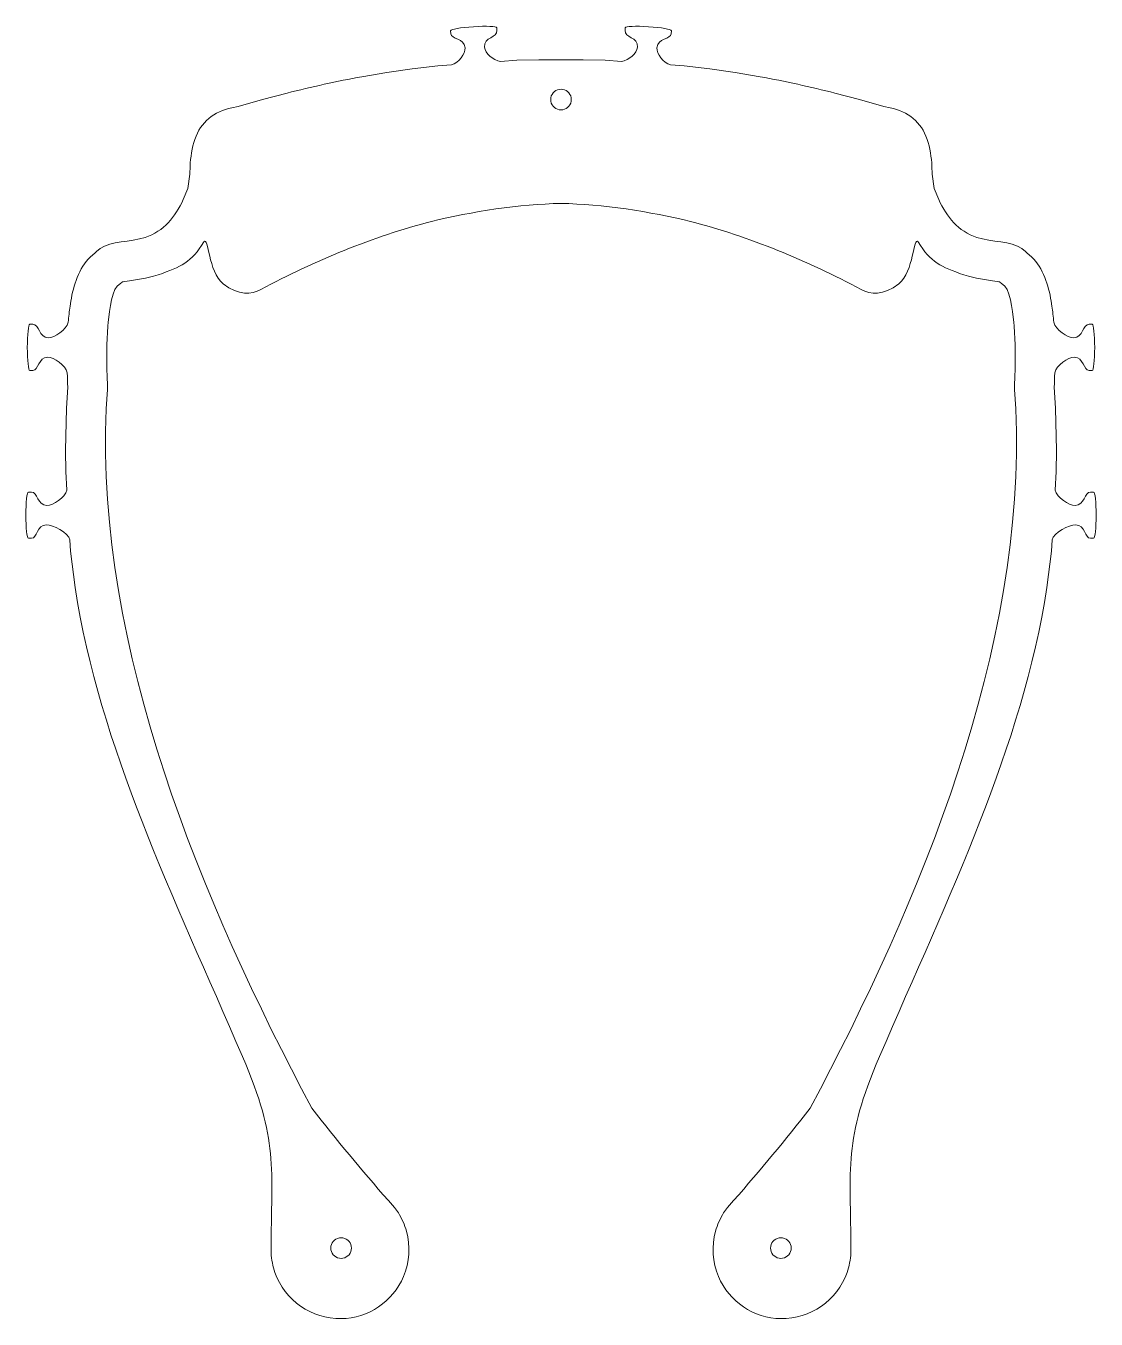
# Model space of a CAD drawing. Header units: millimetres. Extents: x -92 to 70, y -87 to 109.
import ezdxf

# ---------------------------------------------------------------- set-up
doc = ezdxf.new("R2010")
doc.units = ezdxf.units.MM
doc.header["$MEASUREMENT"] = 0
doc.layers.add('Layer 1', color=7, linetype='Continuous')

msp = doc.modelspace()

# ---------------------------------------------------------------- linework, layer by layer
at = {"layer": 'Layer 1', "color": 242, "lineweight": 9}
for points, knots in [([(-10.8382, 104.1967), (-10.8382, 104.1967), (-14.2004, 104.2009), (-14.2004, 104.2009), (-14.2004, 104.2009), (-14.2004, 104.2009), (-17.5409, 104.1346), (-17.5409, 104.1346), (-17.5409, 104.1346), (-17.5409, 104.1346), (-19.9764, 103.9654), (-19.9764, 103.9654), (-19.9764, 103.9654), (-21.159, 104.13), (-22.3492, 105.2145), (-22.4084, 106.1241), (-22.4084, 106.1241), (-22.5074, 107.647), (-20.4742, 107.591), (-20.5412, 108.621), (-20.5412, 108.621), (-20.5412, 108.621), (-20.5701, 109.0653), (-20.5701, 109.0653), (-20.5701, 109.0653), (-20.5701, 109.0653), (-20.5701, 109.0654), (-20.5701, 109.0654), (-20.5701, 109.0654), (-20.5838, 109.2766), (-22.1589, 109.3461), (-24.0876, 109.2207), (-24.0876, 109.2207), (-26.0162, 109.0953), (-27.5691, 108.8224), (-27.5553, 108.6112), (-27.5553, 108.6112), (-27.5553, 108.6112), (-27.5551, 108.6099), (-27.5551, 108.6099), (-27.5551, 108.6099), (-27.5551, 108.6099), (-27.5244, 108.1379), (-27.5244, 108.1379), (-27.5244, 108.1379), (-27.4702, 107.305), (-25.4521, 107.4778), (-25.3579, 106.0289), (-25.3579, 106.0289), (-25.2987, 105.1191), (-26.2697, 103.7641), (-27.4212, 103.4481), (-27.4212, 103.4481), (-27.4212, 103.4481), (-27.4212, 103.448), (-27.4212, 103.448), (-27.4212, 103.448), (-27.4212, 103.448), (-29.4775, 103.3051), (-29.4775, 103.3051), (-29.4775, 103.3051), (-29.4775, 103.3051), (-33.3496, 102.8392), (-33.3496, 102.8392), (-33.3496, 102.8392), (-33.3496, 102.8392), (-37.1946, 102.281), (-37.1946, 102.281), (-37.1946, 102.281), (-37.1946, 102.281), (-41.0116, 101.6333), (-41.0116, 101.6333), (-41.0116, 101.6333), (-44.6366, 100.9747), (-48.7353, 100.0817), (-52.3076, 99.1775), (-52.3076, 99.1775), (-52.3076, 99.1775), (-56.0211, 98.1938), (-56.0211, 98.1938), (-56.0211, 98.1938), (-56.0211, 98.1938), (-59.7101, 97.1273), (-59.7101, 97.1273), (-59.7101, 97.1273), (-59.7101, 97.1273), (-60.6608, 96.9537), (-60.6608, 96.9537), (-60.6608, 96.9537), (-63.399, 96.336), (-65.3721, 94.832), (-66.2763, 92.1509), (-66.2763, 92.1509), (-66.7112, 90.8615), (-66.9279, 89.4293), (-67.0069, 88.0735), (-67.0069, 88.0735), (-67.0069, 88.0735), (-67.0454, 86.8953), (-67.0454, 86.8953), (-67.0454, 86.8953), (-67.0454, 86.8953), (-67.3488, 84.7345), (-67.3488, 84.7345), (-67.3488, 84.7345), (-67.3488, 84.7345), (-68.0402, 83.0409), (-68.0402, 83.0409), (-68.0402, 83.0409), (-69.2599, 80.3979), (-70.9586, 78.2458), (-73.8018, 77.319), (-73.8018, 77.319), (-76.0827, 76.5756), (-78.9521, 76.7699), (-80.6287, 75.6423), (-80.6287, 75.6423), (-80.6287, 75.6423), (-81.1868, 75.1778), (-81.1868, 75.1778), (-81.1868, 75.1778), (-81.1868, 75.1778), (-81.4183, 74.9079), (-81.4183, 74.9079), (-81.4183, 74.9079), (-81.4183, 74.9079), (-82.1019, 74.3564), (-82.1019, 74.3564), (-82.1019, 74.3564), (-83.887, 72.6894), (-84.6564, 69.9834), (-85.0522, 67.6536), (-85.0522, 67.6536), (-85.0522, 67.6536), (-85.1693, 66.9069), (-85.1693, 66.9069), (-85.1693, 66.9069), (-85.2913, 66.1291), (-85.3854, 65.3068), (-85.4568, 64.4577), (-85.4568, 64.4577), (-85.4568, 64.4577), (-85.4571, 64.4577), (-85.4571, 64.4577), (-85.4571, 64.4577), (-85.6979, 63.2882), (-87.5392, 62.1236), (-88.4508, 62.1236), (-88.4508, 62.1236), (-89.977, 62.1236), (-89.7892, 64.1489), (-90.8213, 64.1489), (-90.8213, 64.1489), (-90.8213, 64.1489), (-91.2666, 64.1489), (-91.2666, 64.1489), (-91.2666, 64.1489), (-91.2666, 64.1489), (-91.2667, 64.1489), (-91.2667, 64.1489), (-91.2667, 64.1489), (-91.4783, 64.1489), (-91.6499, 62.5816), (-91.6499, 60.6489), (-91.6499, 60.6489), (-91.6499, 58.7162), (-91.4783, 57.1489), (-91.2667, 57.1489), (-91.2667, 57.1489), (-91.2667, 57.1489), (-91.2653, 57.149), (-91.2653, 57.149), (-91.2653, 57.149), (-91.2653, 57.149), (-90.7923, 57.149), (-90.7923, 57.149), (-90.7923, 57.149), (-89.9577, 57.149), (-89.9992, 59.1742), (-88.5472, 59.1742), (-88.5472, 59.1742), (-87.6355, 59.1742), (-85.8434, 57.9677), (-85.6027, 56.7982), (-85.6027, 56.7982), (-85.6027, 56.7982), (-85.6024, 56.7982), (-85.6024, 56.7982), (-85.6024, 56.7982), (-85.5801, 56.0568), (-85.5503, 55.335), (-85.5154, 54.6451), (-85.5154, 54.6451), (-85.5154, 54.6451), (-85.6918, 51.4383), (-85.6918, 51.4383), (-85.6918, 51.4383), (-85.6918, 51.4383), (-85.8446, 45.047), (-85.8446, 45.047), (-85.8446, 45.047), (-85.8446, 45.047), (-85.8199, 41.8625), (-85.8199, 41.8625), (-85.8199, 41.8625), (-85.8199, 41.8625), (-85.6738, 39.0558), (-85.6738, 39.0558), (-85.6738, 39.0558), (-85.9146, 37.8863), (-87.7559, 36.7217), (-88.6675, 36.7217), (-88.6675, 36.7217), (-90.1937, 36.7217), (-90.0059, 38.747), (-91.038, 38.747), (-91.038, 38.747), (-91.038, 38.747), (-91.4833, 38.747), (-91.4833, 38.747), (-91.4833, 38.747), (-91.4833, 38.747), (-91.4834, 38.747), (-91.4834, 38.747), (-91.4834, 38.747), (-91.695, 38.747), (-91.8666, 37.1797), (-91.8666, 35.247), (-91.8666, 35.247), (-91.8666, 33.3143), (-91.695, 31.747), (-91.4834, 31.747), (-91.4834, 31.747), (-91.4834, 31.747), (-91.482, 31.7471), (-91.482, 31.7471), (-91.482, 31.7471), (-91.482, 31.7471), (-91.009, 31.7471), (-91.009, 31.7471), (-91.009, 31.7471), (-90.1744, 31.7471), (-90.2159, 33.7723), (-88.7639, 33.7723), (-88.7639, 33.7723), (-87.8523, 33.7723), (-85.4395, 32.6593), (-85.1982, 31.49), (-85.1982, 31.49), (-85.1982, 31.49), (-85.0977, 29.8128), (-85.0977, 29.8128), (-85.0977, 29.8128), (-85.0977, 29.8128), (-84.4197, 24.3157), (-84.4197, 24.3157), (-84.4197, 24.3157), (-80.6549, 0.0152), (-69.5481, -22.3125), (-59.0738, -46.7308), (-59.0738, -46.7308), (-53.5323, -59.6496), (-54.7307, -63.0583), (-54.7307, -76.5032), (-54.7307, -76.5032), (-54.6864, -77.4098), (-54.4528, -78.5933), (-54.1532, -79.4496), (-54.1532, -79.4496), (-52.6732, -83.6803), (-48.5975, -86.5083), (-44.124, -86.4349), (-44.124, -86.4349), (-40.015, -86.3674), (-36.2789, -83.8447), (-34.6791, -80.0602), (-34.6791, -80.0602), (-33.7715, -77.9129), (-33.6123, -75.4241), (-34.2423, -73.1754), (-34.2423, -73.1754), (-34.4878, -72.299), (-34.9737, -71.2017), (-35.459, -70.4305), (-35.459, -70.4305), (-35.459, -70.4305), (-36.0337, -69.6078), (-36.0337, -69.6078), (-36.0337, -69.6078), (-36.0337, -69.6078), (-36.983, -68.5382), (-36.983, -68.5382), (-36.983, -68.5382), (-41.083, -63.8858), (-44.7643, -59.446), (-48.5638, -54.5456), (-48.5638, -54.5456), (-65.0534, -23.6915), (-81.3372, 15.1322), (-79.6903, 51.3295), (-79.6903, 51.3295), (-79.6903, 51.3295), (-79.5291, 54.2551), (-79.5291, 54.2551), (-79.5291, 54.2551), (-79.4859, 54.9483), (-79.5527, 55.6448), (-79.5732, 56.3386), (-79.5732, 56.3386), (-79.6474, 58.8464), (-79.6368, 61.3593), (-79.4614, 63.8627), (-79.4614, 63.8627), (-79.3591, 65.2107), (-78.9803, 68.8187), (-78.0573, 69.9164), (-78.0573, 69.9164), (-78.0573, 69.9164), (-77.5059, 70.3587), (-77.5059, 70.3587), (-77.5059, 70.3587), (-77.2073, 70.6157), (-77.3726, 70.559), (-76.8597, 70.6399), (-76.8597, 70.6399), (-74.964, 70.9392), (-73.7628, 71.0031), (-71.8202, 71.6555), (-71.8202, 71.6555), (-68.371, 72.814), (-66.8052, 73.5718), (-64.9018, 76.6484), (-64.9018, 76.6484), (-64.1284, 77.5245), (-64.3183, 72.1179), (-61.9783, 70.2786), (-61.9783, 70.2786), (-59.6383, 68.4393), (-57.692, 68.6488), (-56.279, 69.4246), (-56.279, 69.4246), (-48.1893, 73.7433), (-39.3498, 77.4659), (-30.4325, 79.7257), (-30.4325, 79.7257), (-24.386, 81.2291), (-17.0786, 82.3486), (-10.8382, 82.4511), (-10.8382, 82.4511), (-4.5978, 82.3486), (2.7096, 81.2291), (8.7561, 79.7257), (8.7561, 79.7257), (17.6734, 77.4659), (26.5129, 73.7433), (34.6026, 69.4246), (34.6026, 69.4246), (36.0156, 68.6488), (37.9619, 68.4393), (40.3019, 70.2786), (40.3019, 70.2786), (42.6419, 72.1179), (42.452, 77.5245), (43.2254, 76.6484), (43.2254, 76.6484), (45.1288, 73.5718), (46.6946, 72.814), (50.1438, 71.6555), (50.1438, 71.6555), (52.0864, 71.0031), (53.2876, 70.9392), (55.1833, 70.6399), (55.1833, 70.6399), (55.6962, 70.559), (55.5309, 70.6157), (55.8295, 70.3587), (55.8295, 70.3587), (55.8295, 70.3587), (56.3809, 69.9164), (56.3809, 69.9164), (56.3809, 69.9164), (57.3039, 68.8187), (57.6827, 65.2107), (57.785, 63.8627), (57.785, 63.8627), (57.9604, 61.3593), (57.971, 58.8464), (57.8968, 56.3386), (57.8968, 56.3386), (57.8763, 55.6448), (57.8095, 54.9483), (57.8527, 54.2551), (57.8527, 54.2551), (57.8527, 54.2551), (58.0139, 51.3295), (58.0139, 51.3295), (58.0139, 51.3295), (59.6608, 15.1322), (43.377, -23.6915), (26.8874, -54.5456), (26.8874, -54.5456), (23.0879, -59.446), (19.4066, -63.8858), (15.3066, -68.5382), (15.3066, -68.5382), (15.3066, -68.5382), (14.3573, -69.6078), (14.3573, -69.6078), (14.3573, -69.6078), (14.3573, -69.6078), (13.7826, -70.4305), (13.7826, -70.4305), (13.7826, -70.4305), (13.2973, -71.2017), (12.8114, -72.299), (12.5659, -73.1754), (12.5659, -73.1754), (11.9359, -75.4241), (12.0951, -77.9129), (13.0027, -80.0602), (13.0027, -80.0602), (14.6025, -83.8447), (18.3386, -86.3674), (22.4476, -86.4349), (22.4476, -86.4349), (26.9211, -86.5083), (30.9968, -83.6803), (32.4768, -79.4496), (32.4768, -79.4496), (32.7764, -78.5933), (33.01, -77.4098), (33.0543, -76.5032), (33.0543, -76.5032), (33.0543, -63.0583), (31.8559, -59.6496), (37.3974, -46.7308), (37.3974, -46.7308), (47.8717, -22.3125), (58.9785, 0.0152), (62.7433, 24.3157), (62.7433, 24.3157), (62.7433, 24.3157), (63.4213, 29.8128), (63.4213, 29.8128), (63.4213, 29.8128), (63.4213, 29.8128), (63.5218, 31.49), (63.5218, 31.49), (63.5218, 31.49), (63.7631, 32.6593), (66.1759, 33.7723), (67.0875, 33.7723), (67.0875, 33.7723), (68.5395, 33.7723), (68.498, 31.7471), (69.3326, 31.7471), (69.3326, 31.7471), (69.3326, 31.7471), (69.8056, 31.7471), (69.8056, 31.7471), (69.8056, 31.7471), (69.8056, 31.7471), (69.807, 31.747), (69.807, 31.747), (69.807, 31.747), (70.0186, 31.747), (70.1902, 33.3143), (70.1902, 35.247), (70.1902, 35.247), (70.1902, 37.1797), (70.0186, 38.747), (69.807, 38.747), (69.807, 38.747), (69.807, 38.747), (69.8069, 38.747), (69.8069, 38.747), (69.8069, 38.747), (69.8069, 38.747), (69.3616, 38.747), (69.3616, 38.747), (69.3616, 38.747), (68.3295, 38.747), (68.5173, 36.7217), (66.9911, 36.7217), (66.9911, 36.7217), (66.0795, 36.7217), (64.2382, 37.8863), (63.9974, 39.0558), (63.9974, 39.0558), (63.9974, 39.0558), (64.1435, 41.8625), (64.1435, 41.8625), (64.1435, 41.8625), (64.1435, 41.8625), (64.1682, 45.047), (64.1682, 45.047), (64.1682, 45.047), (64.1682, 45.047), (64.0154, 51.4383), (64.0154, 51.4383), (64.0154, 51.4383), (64.0154, 51.4383), (63.839, 54.6451), (63.839, 54.6451), (63.839, 54.6451), (63.8739, 55.335), (63.9037, 56.0568), (63.926, 56.7982), (63.926, 56.7982), (63.926, 56.7982), (63.9263, 56.7982), (63.9263, 56.7982), (63.9263, 56.7982), (64.167, 57.9677), (65.9591, 59.1742), (66.8708, 59.1742), (66.8708, 59.1742), (68.3228, 59.1742), (68.2813, 57.149), (69.1159, 57.149), (69.1159, 57.149), (69.1159, 57.149), (69.5889, 57.149), (69.5889, 57.149), (69.5889, 57.149), (69.5889, 57.149), (69.5903, 57.1489), (69.5903, 57.1489), (69.5903, 57.1489), (69.8019, 57.1489), (69.9735, 58.7162), (69.9735, 60.6489), (69.9735, 60.6489), (69.9735, 62.5816), (69.8019, 64.1489), (69.5903, 64.1489), (69.5903, 64.1489), (69.5903, 64.1489), (69.5902, 64.1489), (69.5902, 64.1489), (69.5902, 64.1489), (69.5902, 64.1489), (69.1449, 64.1489), (69.1449, 64.1489), (69.1449, 64.1489), (68.1128, 64.1489), (68.3006, 62.1236), (66.7744, 62.1236), (66.7744, 62.1236), (65.8628, 62.1236), (64.0215, 63.2882), (63.7807, 64.4577), (63.7807, 64.4577), (63.7807, 64.4577), (63.7804, 64.4577), (63.7804, 64.4577), (63.7804, 64.4577), (63.709, 65.3068), (63.6149, 66.1291), (63.4929, 66.9069), (63.4929, 66.9069), (63.4929, 66.9069), (63.3758, 67.6536), (63.3758, 67.6536), (63.3758, 67.6536), (62.98, 69.9834), (62.2106, 72.6894), (60.4255, 74.3564), (60.4255, 74.3564), (60.4255, 74.3564), (59.7419, 74.9079), (59.7419, 74.9079), (59.7419, 74.9079), (59.7419, 74.9079), (59.5104, 75.1778), (59.5104, 75.1778), (59.5104, 75.1778), (59.5104, 75.1778), (58.9523, 75.6423), (58.9523, 75.6423), (58.9523, 75.6423), (57.2757, 76.7699), (54.4063, 76.5756), (52.1254, 77.319), (52.1254, 77.319), (49.2822, 78.2458), (47.5835, 80.3979), (46.3638, 83.0409), (46.3638, 83.0409), (46.3638, 83.0409), (45.6724, 84.7345), (45.6724, 84.7345), (45.6724, 84.7345), (45.6724, 84.7345), (45.369, 86.8953), (45.369, 86.8953), (45.369, 86.8953), (45.369, 86.8953), (45.3305, 88.0735), (45.3305, 88.0735), (45.3305, 88.0735), (45.2515, 89.4293), (45.0348, 90.8615), (44.5999, 92.1509), (44.5999, 92.1509), (43.6957, 94.832), (41.7226, 96.336), (38.9844, 96.9537), (38.9844, 96.9537), (38.9844, 96.9537), (38.0337, 97.1273), (38.0337, 97.1273), (38.0337, 97.1273), (38.0337, 97.1273), (34.3447, 98.1938), (34.3447, 98.1938), (34.3447, 98.1938), (34.3447, 98.1938), (30.6312, 99.1775), (30.6312, 99.1775), (30.6312, 99.1775), (27.0589, 100.0817), (22.9602, 100.9747), (19.3352, 101.6333), (19.3352, 101.6333), (19.3352, 101.6333), (15.5182, 102.281), (15.5182, 102.281), (15.5182, 102.281), (15.5182, 102.281), (11.6732, 102.8392), (11.6732, 102.8392), (11.6732, 102.8392), (11.6732, 102.8392), (7.8011, 103.3051), (7.8011, 103.3051), (7.8011, 103.3051), (7.8011, 103.3051), (5.7448, 103.448), (5.7448, 103.448), (5.7448, 103.448), (5.7448, 103.448), (5.7448, 103.4481), (5.7448, 103.4481), (5.7448, 103.4481), (4.5933, 103.7641), (3.6223, 105.1191), (3.6815, 106.0289), (3.6815, 106.0289), (3.7757, 107.4778), (5.7938, 107.305), (5.848, 108.1379), (5.848, 108.1379), (5.848, 108.1379), (5.8787, 108.6099), (5.8787, 108.6099), (5.8787, 108.6099), (5.8787, 108.6099), (5.8789, 108.6112), (5.8789, 108.6112), (5.8789, 108.6112), (5.8927, 108.8224), (4.3398, 109.0953), (2.4112, 109.2207), (2.4112, 109.2207), (0.4825, 109.3461), (-1.0926, 109.2766), (-1.1063, 109.0654), (-1.1063, 109.0654), (-1.1063, 109.0654), (-1.1063, 109.0653), (-1.1063, 109.0653), (-1.1063, 109.0653), (-1.1063, 109.0653), (-1.1352, 108.621), (-1.1352, 108.621), (-1.1352, 108.621), (-1.2022, 107.591), (0.831, 107.647), (0.732, 106.1241), (0.732, 106.1241), (0.6728, 105.2145), (-0.5174, 104.13), (-1.7, 103.9654), (-1.7, 103.9654), (-1.7, 103.9654), (-4.1355, 104.1346), (-4.1355, 104.1346), (-4.1355, 104.1346), (-4.1355, 104.1346), (-7.476, 104.2009), (-7.476, 104.2009), (-7.476, 104.2009), (-7.476, 104.2009), (-10.8382, 104.1967), (-10.8382, 104.1967)], [0, 0, 0, 0, 0.00571429, 0.00571429, 0.00571429, 0.00571429, 0.01142857, 0.01142857, 0.01142857, 0.01142857, 0.01714286, 0.01714286, 0.01714286, 0.01714286, 0.02285714, 0.02285714, 0.02285714, 0.02285714, 0.02857143, 0.02857143, 0.02857143, 0.02857143, 0.03428571, 0.03428571, 0.03428571, 0.03428571, 0.04, 0.04, 0.04, 0.04, 0.04571429, 0.04571429, 0.04571429, 0.04571429, 0.05142857, 0.05142857, 0.05142857, 0.05142857, 0.05714286, 0.05714286, 0.05714286, 0.05714286, 0.06285714, 0.06285714, 0.06285714, 0.06285714, 0.06857143, 0.06857143, 0.06857143, 0.06857143, 0.07428571, 0.07428571, 0.07428571, 0.07428571, 0.08, 0.08, 0.08, 0.08, 0.08571429, 0.08571429, 0.08571429, 0.08571429, 0.09142857, 0.09142857, 0.09142857, 0.09142857, 0.09714286, 0.09714286, 0.09714286, 0.09714286, 0.10285714, 0.10285714, 0.10285714, 0.10285714, 0.10857143, 0.10857143, 0.10857143, 0.10857143, 0.11428571, 0.11428571, 0.11428571, 0.11428571, 0.12, 0.12, 0.12, 0.12, 0.12571429, 0.12571429, 0.12571429, 0.12571429, 0.13142857, 0.13142857, 0.13142857, 0.13142857, 0.13714286, 0.13714286, 0.13714286, 0.13714286, 0.14285714, 0.14285714, 0.14285714, 0.14285714, 0.14857143, 0.14857143, 0.14857143, 0.14857143, 0.15428571, 0.15428571, 0.15428571, 0.15428571, 0.16, 0.16, 0.16, 0.16, 0.16571429, 0.16571429, 0.16571429, 0.16571429, 0.17142857, 0.17142857, 0.17142857, 0.17142857, 0.17714286, 0.17714286, 0.17714286, 0.17714286, 0.18285714, 0.18285714, 0.18285714, 0.18285714, 0.18857143, 0.18857143, 0.18857143, 0.18857143, 0.19428571, 0.19428571, 0.19428571, 0.19428571, 0.2, 0.2, 0.2, 0.2, 0.20571429, 0.20571429, 0.20571429, 0.20571429, 0.21142857, 0.21142857, 0.21142857, 0.21142857, 0.21714286, 0.21714286, 0.21714286, 0.21714286, 0.22285714, 0.22285714, 0.22285714, 0.22285714, 0.22857143, 0.22857143, 0.22857143, 0.22857143, 0.23428571, 0.23428571, 0.23428571, 0.23428571, 0.24, 0.24, 0.24, 0.24, 0.24571429, 0.24571429, 0.24571429, 0.24571429, 0.25142857, 0.25142857, 0.25142857, 0.25142857, 0.25714286, 0.25714286, 0.25714286, 0.25714286, 0.26285714, 0.26285714, 0.26285714, 0.26285714, 0.26857143, 0.26857143, 0.26857143, 0.26857143, 0.27428571, 0.27428571, 0.27428571, 0.27428571, 0.28, 0.28, 0.28, 0.28, 0.28571429, 0.28571429, 0.28571429, 0.28571429, 0.29142857, 0.29142857, 0.29142857, 0.29142857, 0.29714286, 0.29714286, 0.29714286, 0.29714286, 0.30285714, 0.30285714, 0.30285714, 0.30285714, 0.30857143, 0.30857143, 0.30857143, 0.30857143, 0.31428571, 0.31428571, 0.31428571, 0.31428571, 0.32, 0.32, 0.32, 0.32, 0.32571429, 0.32571429, 0.32571429, 0.32571429, 0.33142857, 0.33142857, 0.33142857, 0.33142857, 0.33714286, 0.33714286, 0.33714286, 0.33714286, 0.34285714, 0.34285714, 0.34285714, 0.34285714, 0.34857143, 0.34857143, 0.34857143, 0.34857143, 0.35428571, 0.35428571, 0.35428571, 0.35428571, 0.36, 0.36, 0.36, 0.36, 0.36571429, 0.36571429, 0.36571429, 0.36571429, 0.37142857, 0.37142857, 0.37142857, 0.37142857, 0.37714286, 0.37714286, 0.37714286, 0.37714286, 0.38285714, 0.38285714, 0.38285714, 0.38285714, 0.38857143, 0.38857143, 0.38857143, 0.38857143, 0.39428571, 0.39428571, 0.39428571, 0.39428571, 0.4, 0.4, 0.4, 0.4, 0.40571429, 0.40571429, 0.40571429, 0.40571429, 0.41142857, 0.41142857, 0.41142857, 0.41142857, 0.41714286, 0.41714286, 0.41714286, 0.41714286, 0.42285714, 0.42285714, 0.42285714, 0.42285714, 0.42857143, 0.42857143, 0.42857143, 0.42857143, 0.43428571, 0.43428571, 0.43428571, 0.43428571, 0.44, 0.44, 0.44, 0.44, 0.44571429, 0.44571429, 0.44571429, 0.44571429, 0.45142857, 0.45142857, 0.45142857, 0.45142857, 0.45714286, 0.45714286, 0.45714286, 0.45714286, 0.46285714, 0.46285714, 0.46285714, 0.46285714, 0.46857143, 0.46857143, 0.46857143, 0.46857143, 0.47428571, 0.47428571, 0.47428571, 0.47428571, 0.48, 0.48, 0.48, 0.48, 0.48571429, 0.48571429, 0.48571429, 0.48571429, 0.49142857, 0.49142857, 0.49142857, 0.49142857, 0.49714286, 0.49714286, 0.49714286, 0.49714286, 0.50285714, 0.50285714, 0.50285714, 0.50285714, 0.50857143, 0.50857143, 0.50857143, 0.50857143, 0.51428571, 0.51428571, 0.51428571, 0.51428571, 0.52, 0.52, 0.52, 0.52, 0.52571429, 0.52571429, 0.52571429, 0.52571429, 0.53142857, 0.53142857, 0.53142857, 0.53142857, 0.53714286, 0.53714286, 0.53714286, 0.53714286, 0.54285714, 0.54285714, 0.54285714, 0.54285714, 0.54857143, 0.54857143, 0.54857143, 0.54857143, 0.55428571, 0.55428571, 0.55428571, 0.55428571, 0.56, 0.56, 0.56, 0.56, 0.56571429, 0.56571429, 0.56571429, 0.56571429, 0.57142857, 0.57142857, 0.57142857, 0.57142857, 0.57714286, 0.57714286, 0.57714286, 0.57714286, 0.58285714, 0.58285714, 0.58285714, 0.58285714, 0.58857143, 0.58857143, 0.58857143, 0.58857143, 0.59428571, 0.59428571, 0.59428571, 0.59428571, 0.6, 0.6, 0.6, 0.6, 0.60571429, 0.60571429, 0.60571429, 0.60571429, 0.61142857, 0.61142857, 0.61142857, 0.61142857, 0.61714286, 0.61714286, 0.61714286, 0.61714286, 0.62285714, 0.62285714, 0.62285714, 0.62285714, 0.62857143, 0.62857143, 0.62857143, 0.62857143, 0.63428571, 0.63428571, 0.63428571, 0.63428571, 0.64, 0.64, 0.64, 0.64, 0.64571429, 0.64571429, 0.64571429, 0.64571429, 0.65142857, 0.65142857, 0.65142857, 0.65142857, 0.65714286, 0.65714286, 0.65714286, 0.65714286, 0.66285714, 0.66285714, 0.66285714, 0.66285714, 0.66857143, 0.66857143, 0.66857143, 0.66857143, 0.67428571, 0.67428571, 0.67428571, 0.67428571, 0.68, 0.68, 0.68, 0.68, 0.68571429, 0.68571429, 0.68571429, 0.68571429, 0.69142857, 0.69142857, 0.69142857, 0.69142857, 0.69714286, 0.69714286, 0.69714286, 0.69714286, 0.70285714, 0.70285714, 0.70285714, 0.70285714, 0.70857143, 0.70857143, 0.70857143, 0.70857143, 0.71428571, 0.71428571, 0.71428571, 0.71428571, 0.72, 0.72, 0.72, 0.72, 0.72571429, 0.72571429, 0.72571429, 0.72571429, 0.73142857, 0.73142857, 0.73142857, 0.73142857, 0.73714286, 0.73714286, 0.73714286, 0.73714286, 0.74285714, 0.74285714, 0.74285714, 0.74285714, 0.74857143, 0.74857143, 0.74857143, 0.74857143, 0.75428571, 0.75428571, 0.75428571, 0.75428571, 0.76, 0.76, 0.76, 0.76, 0.76571429, 0.76571429, 0.76571429, 0.76571429, 0.77142857, 0.77142857, 0.77142857, 0.77142857, 0.77714286, 0.77714286, 0.77714286, 0.77714286, 0.78285714, 0.78285714, 0.78285714, 0.78285714, 0.78857143, 0.78857143, 0.78857143, 0.78857143, 0.79428571, 0.79428571, 0.79428571, 0.79428571, 0.8, 0.8, 0.8, 0.8, 0.80571429, 0.80571429, 0.80571429, 0.80571429, 0.81142857, 0.81142857, 0.81142857, 0.81142857, 0.81714286, 0.81714286, 0.81714286, 0.81714286, 0.82285714, 0.82285714, 0.82285714, 0.82285714, 0.82857143, 0.82857143, 0.82857143, 0.82857143, 0.83428571, 0.83428571, 0.83428571, 0.83428571, 0.84, 0.84, 0.84, 0.84, 0.84571429, 0.84571429, 0.84571429, 0.84571429, 0.85142857, 0.85142857, 0.85142857, 0.85142857, 0.85714286, 0.85714286, 0.85714286, 0.85714286, 0.86285714, 0.86285714, 0.86285714, 0.86285714, 0.86857143, 0.86857143, 0.86857143, 0.86857143, 0.87428571, 0.87428571, 0.87428571, 0.87428571, 0.88, 0.88, 0.88, 0.88, 0.88571429, 0.88571429, 0.88571429, 0.88571429, 0.89142857, 0.89142857, 0.89142857, 0.89142857, 0.89714286, 0.89714286, 0.89714286, 0.89714286, 0.90285714, 0.90285714, 0.90285714, 0.90285714, 0.90857143, 0.90857143, 0.90857143, 0.90857143, 0.91428571, 0.91428571, 0.91428571, 0.91428571, 0.92, 0.92, 0.92, 0.92, 0.92571429, 0.92571429, 0.92571429, 0.92571429, 0.93142857, 0.93142857, 0.93142857, 0.93142857, 0.93714286, 0.93714286, 0.93714286, 0.93714286, 0.94285714, 0.94285714, 0.94285714, 0.94285714, 0.94857143, 0.94857143, 0.94857143, 0.94857143, 0.95428571, 0.95428571, 0.95428571, 0.95428571, 0.96, 0.96, 0.96, 0.96, 0.96571429, 0.96571429, 0.96571429, 0.96571429, 0.97142857, 0.97142857, 0.97142857, 0.97142857, 0.97714286, 0.97714286, 0.97714286, 0.97714286, 0.98285714, 0.98285714, 0.98285714, 0.98285714, 0.98857143, 0.98857143, 0.98857143, 0.98857143, 1, 1, 1, 1]), ([(-11.1098, 96.6517), (-11.1098, 96.6517), (-11.373, 96.7233), (-11.373, 96.7233), (-11.373, 96.7233), (-11.373, 96.7233), (-11.6195, 96.838), (-11.6195, 96.838), (-11.6195, 96.838), (-11.6195, 96.838), (-11.8429, 96.995), (-11.8429, 96.995), (-11.8429, 96.995), (-11.8429, 96.995), (-12.0345, 97.1865), (-12.0345, 97.1865), (-12.0345, 97.1865), (-12.0345, 97.1865), (-12.1914, 97.4097), (-12.1914, 97.4097), (-12.1914, 97.4097), (-12.1914, 97.4097), (-12.3057, 97.6564), (-12.3057, 97.6564), (-12.3057, 97.6564), (-12.3057, 97.6564), (-12.376, 97.9195), (-12.376, 97.9195), (-12.376, 97.9195), (-12.376, 97.9195), (-12.401, 98.1912), (-12.401, 98.1912), (-12.401, 98.1912), (-12.401, 98.1912), (-12.376, 98.4624), (-12.376, 98.4624), (-12.376, 98.4624), (-12.376, 98.4624), (-12.3057, 98.7258), (-12.3057, 98.7258), (-12.3057, 98.7258), (-12.3057, 98.7258), (-12.1914, 98.9722), (-12.1914, 98.9722), (-12.1914, 98.9722), (-12.1914, 98.9722), (-12.0345, 99.1957), (-12.0345, 99.1957), (-12.0345, 99.1957), (-12.0345, 99.1957), (-11.8429, 99.3885), (-11.8429, 99.3885), (-11.8429, 99.3885), (-11.8429, 99.3885), (-11.6195, 99.5441), (-11.6195, 99.5441), (-11.6195, 99.5441), (-11.6195, 99.5441), (-11.373, 99.6602), (-11.373, 99.6602), (-11.373, 99.6602), (-11.373, 99.6602), (-11.1098, 99.7305), (-11.1098, 99.7305), (-11.1098, 99.7305), (-11.1098, 99.7305), (-10.8382, 99.7537), (-10.8382, 99.7537), (-10.8382, 99.7537), (-10.8382, 99.7537), (-10.5665, 99.7305), (-10.5665, 99.7305), (-10.5665, 99.7305), (-10.5665, 99.7305), (-10.3034, 99.6602), (-10.3034, 99.6602), (-10.3034, 99.6602), (-10.3034, 99.6602), (-10.0567, 99.5441), (-10.0567, 99.5441), (-10.0567, 99.5441), (-10.0567, 99.5441), (-9.8335, 99.3885), (-9.8335, 99.3885), (-9.8335, 99.3885), (-9.8335, 99.3885), (-9.6404, 99.1957), (-9.6404, 99.1957), (-9.6404, 99.1957), (-9.6404, 99.1957), (-9.4848, 98.9722), (-9.4848, 98.9722), (-9.4848, 98.9722), (-9.4848, 98.9722), (-9.3692, 98.7258), (-9.3692, 98.7258), (-9.3692, 98.7258), (-9.3692, 98.7258), (-9.2989, 98.4624), (-9.2989, 98.4624), (-9.2989, 98.4624), (-9.2989, 98.4624), (-9.2754, 98.1912), (-9.2754, 98.1912), (-9.2754, 98.1912), (-9.2754, 98.1912), (-9.2989, 97.9195), (-9.2989, 97.9195), (-9.2989, 97.9195), (-9.2989, 97.9195), (-9.3692, 97.6564), (-9.3692, 97.6564), (-9.3692, 97.6564), (-9.3692, 97.6564), (-9.4848, 97.4097), (-9.4848, 97.4097), (-9.4848, 97.4097), (-9.4848, 97.4097), (-9.6404, 97.1865), (-9.6404, 97.1865), (-9.6404, 97.1865), (-9.6404, 97.1865), (-9.8335, 96.995), (-9.8335, 96.995), (-9.8335, 96.995), (-9.8335, 96.995), (-10.0567, 96.838), (-10.0567, 96.838), (-10.0567, 96.838), (-10.0567, 96.838), (-10.3034, 96.7233), (-10.3034, 96.7233), (-10.3034, 96.7233), (-10.3034, 96.7233), (-10.5665, 96.6517), (-10.5665, 96.6517), (-10.5665, 96.6517), (-10.5665, 96.6517), (-10.8382, 96.6285), (-10.8382, 96.6285), (-10.8382, 96.6285), (-10.8382, 96.6285), (-11.1098, 96.6517), (-11.1098, 96.6517)], [0, 0, 0, 0, 0.02702703, 0.02702703, 0.02702703, 0.02702703, 0.05405405, 0.05405405, 0.05405405, 0.05405405, 0.08108108, 0.08108108, 0.08108108, 0.08108108, 0.10810811, 0.10810811, 0.10810811, 0.10810811, 0.13513514, 0.13513514, 0.13513514, 0.13513514, 0.16216216, 0.16216216, 0.16216216, 0.16216216, 0.18918919, 0.18918919, 0.18918919, 0.18918919, 0.21621622, 0.21621622, 0.21621622, 0.21621622, 0.24324324, 0.24324324, 0.24324324, 0.24324324, 0.27027027, 0.27027027, 0.27027027, 0.27027027, 0.2972973, 0.2972973, 0.2972973, 0.2972973, 0.32432432, 0.32432432, 0.32432432, 0.32432432, 0.35135135, 0.35135135, 0.35135135, 0.35135135, 0.37837838, 0.37837838, 0.37837838, 0.37837838, 0.40540541, 0.40540541, 0.40540541, 0.40540541, 0.43243243, 0.43243243, 0.43243243, 0.43243243, 0.45945946, 0.45945946, 0.45945946, 0.45945946, 0.48648649, 0.48648649, 0.48648649, 0.48648649, 0.51351351, 0.51351351, 0.51351351, 0.51351351, 0.54054054, 0.54054054, 0.54054054, 0.54054054, 0.56756757, 0.56756757, 0.56756757, 0.56756757, 0.59459459, 0.59459459, 0.59459459, 0.59459459, 0.62162162, 0.62162162, 0.62162162, 0.62162162, 0.64864865, 0.64864865, 0.64864865, 0.64864865, 0.67567568, 0.67567568, 0.67567568, 0.67567568, 0.7027027, 0.7027027, 0.7027027, 0.7027027, 0.72972973, 0.72972973, 0.72972973, 0.72972973, 0.75675676, 0.75675676, 0.75675676, 0.75675676, 0.78378378, 0.78378378, 0.78378378, 0.78378378, 0.81081081, 0.81081081, 0.81081081, 0.81081081, 0.83783784, 0.83783784, 0.83783784, 0.83783784, 0.86486486, 0.86486486, 0.86486486, 0.86486486, 0.89189189, 0.89189189, 0.89189189, 0.89189189, 0.91891892, 0.91891892, 0.91891892, 0.91891892, 0.94594595, 0.94594595, 0.94594595, 0.94594595, 1, 1, 1, 1]), ([(-44.3973, -77.2821), (-44.3973, -77.2821), (-44.6603, -77.2117), (-44.6603, -77.2117), (-44.6603, -77.2117), (-44.6603, -77.2117), (-44.9085, -77.096), (-44.9085, -77.096), (-44.9085, -77.096), (-44.9085, -77.096), (-45.1302, -76.9389), (-45.1302, -76.9389), (-45.1302, -76.9389), (-45.1302, -76.9389), (-45.3233, -76.7473), (-45.3233, -76.7473), (-45.3233, -76.7473), (-45.3233, -76.7473), (-45.4803, -76.524), (-45.4803, -76.524), (-45.4803, -76.524), (-45.4803, -76.524), (-45.5949, -76.2774), (-45.5949, -76.2774), (-45.5949, -76.2774), (-45.5949, -76.2774), (-45.665, -76.0142), (-45.665, -76.0142), (-45.665, -76.0142), (-45.665, -76.0142), (-45.6881, -75.7427), (-45.6881, -75.7427), (-45.6881, -75.7427), (-45.6881, -75.7427), (-45.665, -75.4714), (-45.665, -75.4714), (-45.665, -75.4714), (-45.665, -75.4714), (-45.5949, -75.2083), (-45.5949, -75.2083), (-45.5949, -75.2083), (-45.5949, -75.2083), (-45.4803, -74.9613), (-45.4803, -74.9613), (-45.4803, -74.9613), (-45.4803, -74.9613), (-45.3233, -74.7384), (-45.3233, -74.7384), (-45.3233, -74.7384), (-45.3233, -74.7384), (-45.1302, -74.5454), (-45.1302, -74.5454), (-45.1302, -74.5454), (-45.1302, -74.5454), (-44.9085, -74.3894), (-44.9085, -74.3894), (-44.9085, -74.3894), (-44.9085, -74.3894), (-44.6603, -74.2751), (-44.6603, -74.2751), (-44.6603, -74.2751), (-44.6603, -74.2751), (-44.3973, -74.205), (-44.3973, -74.205), (-44.3973, -74.205), (-44.3973, -74.205), (-44.1269, -74.1803), (-44.1269, -74.1803), (-44.1269, -74.1803), (-44.1269, -74.1803), (-43.8557, -74.205), (-43.8557, -74.205), (-43.8557, -74.205), (-43.8557, -74.205), (-43.5925, -74.2751), (-43.5925, -74.2751), (-43.5925, -74.2751), (-43.5925, -74.2751), (-43.346, -74.3894), (-43.346, -74.3894), (-43.346, -74.3894), (-43.346, -74.3894), (-43.1226, -74.5454), (-43.1226, -74.5454), (-43.1226, -74.5454), (-43.1226, -74.5454), (-42.9296, -74.7384), (-42.9296, -74.7384), (-42.9296, -74.7384), (-42.9296, -74.7384), (-42.7738, -74.9613), (-42.7738, -74.9613), (-42.7738, -74.9613), (-42.7738, -74.9613), (-42.6581, -75.2083), (-42.6581, -75.2083), (-42.6581, -75.2083), (-42.6581, -75.2083), (-42.5878, -75.4714), (-42.5878, -75.4714), (-42.5878, -75.4714), (-42.5878, -75.4714), (-42.5645, -75.7427), (-42.5645, -75.7427), (-42.5645, -75.7427), (-42.5645, -75.7427), (-42.5878, -76.0142), (-42.5878, -76.0142), (-42.5878, -76.0142), (-42.5878, -76.0142), (-42.6581, -76.2774), (-42.6581, -76.2774), (-42.6581, -76.2774), (-42.6581, -76.2774), (-42.7738, -76.524), (-42.7738, -76.524), (-42.7738, -76.524), (-42.7738, -76.524), (-42.9296, -76.7473), (-42.9296, -76.7473), (-42.9296, -76.7473), (-42.9296, -76.7473), (-43.1226, -76.9389), (-43.1226, -76.9389), (-43.1226, -76.9389), (-43.1226, -76.9389), (-43.346, -77.096), (-43.346, -77.096), (-43.346, -77.096), (-43.346, -77.096), (-43.5925, -77.2117), (-43.5925, -77.2117), (-43.5925, -77.2117), (-43.5925, -77.2117), (-43.8557, -77.2821), (-43.8557, -77.2821), (-43.8557, -77.2821), (-43.8557, -77.2821), (-44.1269, -77.3054), (-44.1269, -77.3054), (-44.1269, -77.3054), (-44.1269, -77.3054), (-44.3973, -77.2821), (-44.3973, -77.2821)], [0, 0, 0, 0, 0.02702703, 0.02702703, 0.02702703, 0.02702703, 0.05405405, 0.05405405, 0.05405405, 0.05405405, 0.08108108, 0.08108108, 0.08108108, 0.08108108, 0.10810811, 0.10810811, 0.10810811, 0.10810811, 0.13513514, 0.13513514, 0.13513514, 0.13513514, 0.16216216, 0.16216216, 0.16216216, 0.16216216, 0.18918919, 0.18918919, 0.18918919, 0.18918919, 0.21621622, 0.21621622, 0.21621622, 0.21621622, 0.24324324, 0.24324324, 0.24324324, 0.24324324, 0.27027027, 0.27027027, 0.27027027, 0.27027027, 0.2972973, 0.2972973, 0.2972973, 0.2972973, 0.32432432, 0.32432432, 0.32432432, 0.32432432, 0.35135135, 0.35135135, 0.35135135, 0.35135135, 0.37837838, 0.37837838, 0.37837838, 0.37837838, 0.40540541, 0.40540541, 0.40540541, 0.40540541, 0.43243243, 0.43243243, 0.43243243, 0.43243243, 0.45945946, 0.45945946, 0.45945946, 0.45945946, 0.48648649, 0.48648649, 0.48648649, 0.48648649, 0.51351351, 0.51351351, 0.51351351, 0.51351351, 0.54054054, 0.54054054, 0.54054054, 0.54054054, 0.56756757, 0.56756757, 0.56756757, 0.56756757, 0.59459459, 0.59459459, 0.59459459, 0.59459459, 0.62162162, 0.62162162, 0.62162162, 0.62162162, 0.64864865, 0.64864865, 0.64864865, 0.64864865, 0.67567568, 0.67567568, 0.67567568, 0.67567568, 0.7027027, 0.7027027, 0.7027027, 0.7027027, 0.72972973, 0.72972973, 0.72972973, 0.72972973, 0.75675676, 0.75675676, 0.75675676, 0.75675676, 0.78378378, 0.78378378, 0.78378378, 0.78378378, 0.81081081, 0.81081081, 0.81081081, 0.81081081, 0.83783784, 0.83783784, 0.83783784, 0.83783784, 0.86486486, 0.86486486, 0.86486486, 0.86486486, 0.89189189, 0.89189189, 0.89189189, 0.89189189, 0.91891892, 0.91891892, 0.91891892, 0.91891892, 0.94594595, 0.94594595, 0.94594595, 0.94594595, 1, 1, 1, 1]), ([(22.7209, -77.2821), (22.7209, -77.2821), (22.9839, -77.2117), (22.9839, -77.2117), (22.9839, -77.2117), (22.9839, -77.2117), (23.2321, -77.096), (23.2321, -77.096), (23.2321, -77.096), (23.2321, -77.096), (23.4538, -76.9389), (23.4538, -76.9389), (23.4538, -76.9389), (23.4538, -76.9389), (23.6469, -76.7473), (23.6469, -76.7473), (23.6469, -76.7473), (23.6469, -76.7473), (23.8039, -76.524), (23.8039, -76.524), (23.8039, -76.524), (23.8039, -76.524), (23.9185, -76.2774), (23.9185, -76.2774), (23.9185, -76.2774), (23.9185, -76.2774), (23.9886, -76.0142), (23.9886, -76.0142), (23.9886, -76.0142), (23.9886, -76.0142), (24.0117, -75.7427), (24.0117, -75.7427), (24.0117, -75.7427), (24.0117, -75.7427), (23.9886, -75.4714), (23.9886, -75.4714), (23.9886, -75.4714), (23.9886, -75.4714), (23.9185, -75.2083), (23.9185, -75.2083), (23.9185, -75.2083), (23.9185, -75.2083), (23.8039, -74.9613), (23.8039, -74.9613), (23.8039, -74.9613), (23.8039, -74.9613), (23.6469, -74.7384), (23.6469, -74.7384), (23.6469, -74.7384), (23.6469, -74.7384), (23.4538, -74.5454), (23.4538, -74.5454), (23.4538, -74.5454), (23.4538, -74.5454), (23.2321, -74.3894), (23.2321, -74.3894), (23.2321, -74.3894), (23.2321, -74.3894), (22.9839, -74.2751), (22.9839, -74.2751), (22.9839, -74.2751), (22.9839, -74.2751), (22.7209, -74.205), (22.7209, -74.205), (22.7209, -74.205), (22.7209, -74.205), (22.4505, -74.1803), (22.4505, -74.1803), (22.4505, -74.1803), (22.4505, -74.1803), (22.1793, -74.205), (22.1793, -74.205), (22.1793, -74.205), (22.1793, -74.205), (21.9161, -74.2751), (21.9161, -74.2751), (21.9161, -74.2751), (21.9161, -74.2751), (21.6696, -74.3894), (21.6696, -74.3894), (21.6696, -74.3894), (21.6696, -74.3894), (21.4462, -74.5454), (21.4462, -74.5454), (21.4462, -74.5454), (21.4462, -74.5454), (21.2532, -74.7384), (21.2532, -74.7384), (21.2532, -74.7384), (21.2532, -74.7384), (21.0974, -74.9613), (21.0974, -74.9613), (21.0974, -74.9613), (21.0974, -74.9613), (20.9817, -75.2083), (20.9817, -75.2083), (20.9817, -75.2083), (20.9817, -75.2083), (20.9114, -75.4714), (20.9114, -75.4714), (20.9114, -75.4714), (20.9114, -75.4714), (20.8881, -75.7427), (20.8881, -75.7427), (20.8881, -75.7427), (20.8881, -75.7427), (20.9114, -76.0142), (20.9114, -76.0142), (20.9114, -76.0142), (20.9114, -76.0142), (20.9817, -76.2774), (20.9817, -76.2774), (20.9817, -76.2774), (20.9817, -76.2774), (21.0974, -76.524), (21.0974, -76.524), (21.0974, -76.524), (21.0974, -76.524), (21.2532, -76.7473), (21.2532, -76.7473), (21.2532, -76.7473), (21.2532, -76.7473), (21.4462, -76.9389), (21.4462, -76.9389), (21.4462, -76.9389), (21.4462, -76.9389), (21.6696, -77.096), (21.6696, -77.096), (21.6696, -77.096), (21.6696, -77.096), (21.9161, -77.2117), (21.9161, -77.2117), (21.9161, -77.2117), (21.9161, -77.2117), (22.1793, -77.2821), (22.1793, -77.2821), (22.1793, -77.2821), (22.1793, -77.2821), (22.4505, -77.3054), (22.4505, -77.3054), (22.4505, -77.3054), (22.4505, -77.3054), (22.7209, -77.2821), (22.7209, -77.2821)], [0, 0, 0, 0, 0.02702703, 0.02702703, 0.02702703, 0.02702703, 0.05405405, 0.05405405, 0.05405405, 0.05405405, 0.08108108, 0.08108108, 0.08108108, 0.08108108, 0.10810811, 0.10810811, 0.10810811, 0.10810811, 0.13513514, 0.13513514, 0.13513514, 0.13513514, 0.16216216, 0.16216216, 0.16216216, 0.16216216, 0.18918919, 0.18918919, 0.18918919, 0.18918919, 0.21621622, 0.21621622, 0.21621622, 0.21621622, 0.24324324, 0.24324324, 0.24324324, 0.24324324, 0.27027027, 0.27027027, 0.27027027, 0.27027027, 0.2972973, 0.2972973, 0.2972973, 0.2972973, 0.32432432, 0.32432432, 0.32432432, 0.32432432, 0.35135135, 0.35135135, 0.35135135, 0.35135135, 0.37837838, 0.37837838, 0.37837838, 0.37837838, 0.40540541, 0.40540541, 0.40540541, 0.40540541, 0.43243243, 0.43243243, 0.43243243, 0.43243243, 0.45945946, 0.45945946, 0.45945946, 0.45945946, 0.48648649, 0.48648649, 0.48648649, 0.48648649, 0.51351351, 0.51351351, 0.51351351, 0.51351351, 0.54054054, 0.54054054, 0.54054054, 0.54054054, 0.56756757, 0.56756757, 0.56756757, 0.56756757, 0.59459459, 0.59459459, 0.59459459, 0.59459459, 0.62162162, 0.62162162, 0.62162162, 0.62162162, 0.64864865, 0.64864865, 0.64864865, 0.64864865, 0.67567568, 0.67567568, 0.67567568, 0.67567568, 0.7027027, 0.7027027, 0.7027027, 0.7027027, 0.72972973, 0.72972973, 0.72972973, 0.72972973, 0.75675676, 0.75675676, 0.75675676, 0.75675676, 0.78378378, 0.78378378, 0.78378378, 0.78378378, 0.81081081, 0.81081081, 0.81081081, 0.81081081, 0.83783784, 0.83783784, 0.83783784, 0.83783784, 0.86486486, 0.86486486, 0.86486486, 0.86486486, 0.89189189, 0.89189189, 0.89189189, 0.89189189, 0.91891892, 0.91891892, 0.91891892, 0.91891892, 0.94594595, 0.94594595, 0.94594595, 0.94594595, 1, 1, 1, 1])]:
    msp.add_open_spline(points, degree=3, knots=knots, dxfattribs=at)

doc.saveas('drawing.dxf')
